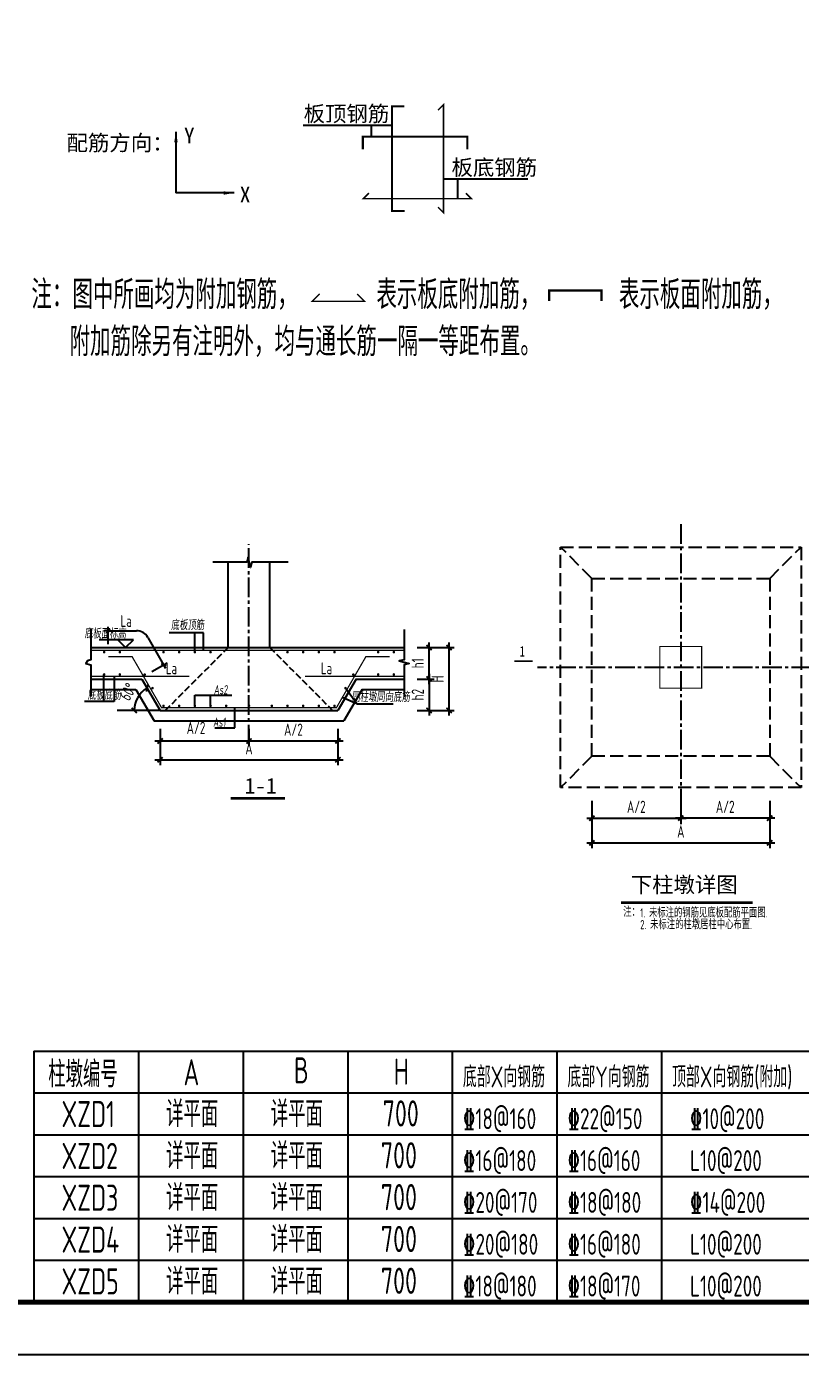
# Model space of a CAD drawing. Extents: x -1712635 to -854203, y -534641 to -21985.
# Drawn here: x -1417265 to -1402466, y -120393 to -95000 of the extents above; entities that cross this region are included whole.
import ezdxf
from ezdxf.enums import TextEntityAlignment as Align

# ---------------------------------------------------------------- set-up
doc = ezdxf.new("R2010")
doc.units = 0
doc.header["$LTSCALE"] = 1000
for name, pattern in [('__DASH', [0.35, 0.25, -0.1]), ('CENTER2', [1.125, 0.75, -0.125, 0.125, -0.125]), ('DASH', [0.35, 0.25, -0.1]), ('ExampleIndex0$0${ Cable   Tele }', [0])]:
    doc.linetypes.add(name, pattern=pattern)
doc.layers.get('0').update_dxf_attribs({"linetype": 'CONTINUOUS'})
doc.layers.get('Defpoints').update_dxf_attribs({"linetype": 'CONTINUOUS'})
for name, color, linetype in [('-TK', 7, 'CONTINUOUS'), ('bz1', 3, 'CONTINUOUS'), ('DIM', 2, 'CONTINUOUS'), ('DIM_ELEV', 3, 'CONTINUOUS'), ('DIM_SYMB', 3, 'CONTINUOUS'), ('FLOOR_UP_TEXT', 7, 'CONTINUOUS'), ('GJ', 5, 'CONTINUOUS'), ('HOLE', 5, 'CONTINUOUS'), ('PUB_DIM', 3, 'CONTINUOUS'), ('PUB_TEXT', 2, 'CONTINUOUS'), ('REIN', 6, 'CONTINUOUS'), ('S-B表格', 2, 'CONTINUOUS'), ('SD_DETL_TOPC', 51, 'CONTINUOUS'), ('Sw_DT_axis', 8, 'CENTER2'), ('Sw_DT_DIM050', 7, 'CONTINUOUS'), ('Sw_DT_line_1', 8, 'CONTINUOUS'), ('Sw_DT_line_2', 4, 'CONTINUOUS'), ('Sw_DT_line_3', 6, 'CONTINUOUS'), ('Sw_Dt_TXT', 7, 'CONTINUOUS'), ('S基础-筏板底筋-Raft_b_rein', 1, 'CONTINUOUS'), ('TAB', 7, 'CONTINUOUS'), ('THIN', 7, 'CONTINUOUS')]:
    doc.layers.add(name, color=color, linetype=linetype)
doc.styles.add('-宋体', font='', dxfattribs={"width": 0.7, "height": 300, "bigfont": '宋体.TTF'})
doc.styles.add('TSSD_DIM', font='tssdeng.shx', dxfattribs={"width": 0.7, "bigfont": 'tssdchn.shx'})
doc.styles.add('TSSD_DIMENSION', font='Tssdeng.shx', dxfattribs={"width": 0.7, "bigfont": 'tssdchn.shx'})
doc.styles.add('TSSD_REIN', font='tssdeng.shx', dxfattribs={"width": 0.7, "height": 300, "bigfont": 'tssdchn.shx'})
doc.styles.add('图名下的说明', font='tssdeng.shx', dxfattribs={"width": 0.75, "height": 550, "bigfont": 'tssdchn.shx'})
doc.styles.add('粗黑体', font='simhei.ttf')
doc.styles.add('黑体', font='simhei.ttf')
doc.styles.get('-宋体').set_extended_font_data('SimSun')
doc.dimstyles.get("Standard").update_dxf_attribs({"dimtxt": 0.18, "dimasz": 0.18, "dimexe": 0.18, "dimexo": 0.0625, "dimgap": 0.09, "dimtad": 0, "dimtih": 1, "dimtoh": 1, "dimdec": 4, "dimzin": 0, "dimdsep": 46, "dimtxsty": 'Standard', "dimcen": 0.09, "dimadec": 0, "dimazin": 0, "dimtfac": 1, "dimtdec": 4, "dimtofl": 0, "dimtmove": 0, "dimatfit": 3, "dimfxl": 0, "dimtolj": 1, "dimtzin": 0, "dimarcsym": 0})
doc.dimstyles.new('TSSD_50_150', dxfattribs={"dimtxt": 450, "dimasz": 150, "dimexe": 150, "dimexo": 375, "dimgap": 150, "dimtad": 1, "dimdec": 0, "dimlfac": 0.3333333333333333, "dimzin": 0, "dimdsep": 46, "dimtxsty": 'TSSD_DIM', "dimblk": 'ARCHTICK', "dimcen": 0, "dimdle": 150, "dimclrt": 7, "dimadec": 0, "dimazin": 0, "dimtfac": 1, "dimtdec": 0, "dimtix": 1, "dimtmove": 2, "dimatfit": 3, "dimldrblk": 'ARCHTICK', "dimfxl": 0, "dimtolj": 1, "dimtzin": 0, "dimarcsym": 0})

# ---------------------------------------------------------------- blocks, each defined once
blk = doc.blocks.new('_ArchTick')
at = {"color": 0, "const_width": 0.35}
blk.add_lwpolyline([(-0.5, -0.5), (0.5, 0.5)], dxfattribs=at)
blk = doc.blocks.new('*D179')
at = {"layer": 'bz1', "color": 0, "lineweight": -2}
for p, q in [((405106.5855064448, -54080.36670038803), (405106.5855064448, -55892.81019749376)), ((411906.5855064467, -54080.36670038733), (411906.5855064467, -55892.81019749376)), ((404906.5855064564, -55692.8101975054), (412106.585506435, -55692.8101975054))]:
    blk.add_line(p, q, dxfattribs=at)
at = {"layer": 'Defpoints', "color": 0}
for p in [(405106.5855064448, -53580.36670041713), (411906.5855064467, -53580.36670041643), (411906.5855064467, -55692.8101975054)]:
    blk.add_point(p, dxfattribs=at)
at = {"layer": 'bz1', "color": 0, "lineweight": -2, "xscale": 199.9999999883585, "yscale": 199.9999999883585, "zscale": 199.9999999883585, "rotation": 180}
blk.add_blockref('_ArchTick', (405106.5855064448, -55692.8101975054), dxfattribs=at)
at = {"layer": 'bz1', "color": 0, "lineweight": -2, "xscale": 199.9999999883585, "yscale": 199.9999999883585, "zscale": 199.9999999883585}
blk.add_blockref('_ArchTick', (411906.5855064467, -55692.8101975054), dxfattribs=at)
at = {"layer": 'bz1', "color": 7, "insert": (408506.5855064457, -55259.47686419729), "char_height": 466.6666666395031, "attachment_point": 5, "style": 'TSSD_DIM'}
blk.add_mtext('\\A1;A', dxfattribs=at)
blk = doc.blocks.new('*D180')
at = {"layer": 'bz1', "color": 0, "lineweight": -2}
for p, q in [((413606.5855064185, -45580.36670041759), (415510.9124047554, -45580.36670041759)), ((415310.912404767, -45380.36670042924), (415310.912404767, -52580.36670040386)), ((413606.5855064157, -52380.3667004155), (415510.9124047554, -52380.3667004155))]:
    blk.add_line(p, q, dxfattribs=at)
at = {"layer": 'Defpoints', "color": 0}
for p in [(413106.5855064476, -45580.36670041759), (413106.5855064448, -52380.3667004155), (415310.912404767, -52380.3667004155)]:
    blk.add_point(p, dxfattribs=at)
at = {"layer": 'bz1', "color": 0, "lineweight": -2, "xscale": 199.9999999883585, "yscale": 199.9999999883585, "zscale": 199.9999999883585}
for p, rotation in [((415310.912404767, -45580.36670041759), 90), ((415310.912404767, -52380.3667004155), 270)]:
    blk.add_blockref('_ArchTick', p, dxfattribs=dict(at, rotation=rotation))
at = {"layer": 'bz1', "color": 7, "insert": (414877.5790714589, -48980.36670041647), "char_height": 466.6666666395031, "attachment_point": 5, "rotation": 90, "style": 'TSSD_DIM'}
blk.add_mtext('\\A1;B', dxfattribs=at)
blk = doc.blocks.new('*D181')
at = {"layer": 'bz1', "color": 0, "lineweight": -2}
for p, q in [((405106.5855064448, -54080.36670038803), (405106.5855064448, -54947.67730192887)), ((408506.5855064467, -54080.36670038756), (408506.5855064467, -54947.67730192887)), ((404906.5855064564, -54747.67730194051), (408706.585506435, -54747.67730194051))]:
    blk.add_line(p, q, dxfattribs=at)
at = {"layer": 'Defpoints', "color": 0}
for p in [(405106.5855064448, -53580.36670041713), (408506.5855064467, -53580.36670041666), (408506.5855064467, -54747.67730194051)]:
    blk.add_point(p, dxfattribs=at)
at = {"layer": 'bz1', "color": 0, "lineweight": -2, "xscale": 199.9999999883585, "yscale": 199.9999999883585, "zscale": 199.9999999883585, "rotation": 180}
blk.add_blockref('_ArchTick', (405106.5855064448, -54747.67730194051), dxfattribs=at)
at = {"layer": 'bz1', "color": 0, "lineweight": -2, "xscale": 199.9999999883585, "yscale": 199.9999999883585, "zscale": 199.9999999883585}
blk.add_blockref('_ArchTick', (408506.5855064467, -54747.67730194051), dxfattribs=at)
at = {"layer": 'bz1', "color": 7, "insert": (406806.5855064457, -54314.3439686324), "char_height": 466.6666666395031, "attachment_point": 5, "style": 'TSSD_DIM'}
blk.add_mtext('\\A1;A/2', dxfattribs=at)
blk = doc.blocks.new('*D182')
at = {"layer": 'bz1', "color": 0, "lineweight": -2}
for p, q in [((408506.5855064467, -54080.36670038756), (408506.5855064467, -54947.67730192887)), ((411906.5855064485, -54080.36670038803), (411906.5855064485, -54947.67730192887)), ((412106.5855064369, -54747.67730194051), (408306.5855064583, -54747.67730194051))]:
    blk.add_line(p, q, dxfattribs=at)
at = {"layer": 'Defpoints', "color": 0}
for p in [(408506.5855064467, -53580.36670041666), (411906.5855064485, -53580.36670041713), (408506.5855064467, -54747.67730194051)]:
    blk.add_point(p, dxfattribs=at)
at = {"layer": 'bz1', "color": 0, "lineweight": -2, "xscale": 199.9999999883585, "yscale": 199.9999999883585, "zscale": 199.9999999883585, "rotation": 180}
blk.add_blockref('_ArchTick', (408506.5855064467, -54747.67730194051), dxfattribs=at)
at = {"layer": 'bz1', "color": 0, "lineweight": -2, "xscale": 199.9999999883585, "yscale": 199.9999999883585, "zscale": 199.9999999883585}
blk.add_blockref('_ArchTick', (411906.5855064485, -54747.67730194051), dxfattribs=at)
at = {"layer": 'bz1', "color": 7, "insert": (410206.5855064476, -54314.3439686324), "char_height": 466.6666666395031, "attachment_point": 5, "style": 'TSSD_DIM'}
blk.add_mtext('\\A1;A/2', dxfattribs=at)
blk = doc.blocks.new('*D183')
at = {"layer": 'bz1', "color": 0, "lineweight": -2}
for p, q in [((413606.5855064185, -45580.36670041759), (414594.1377808216, -45580.36670041759)), ((414394.1377808333, -45380.36670042924), (414394.1377808333, -49180.36670040502)), ((413606.5855064171, -48980.36670041666), (414594.1377808216, -48980.36670041666))]:
    blk.add_line(p, q, dxfattribs=at)
at = {"layer": 'Defpoints', "color": 0}
for p in [(413106.5855064476, -45580.36670041759), (413106.5855064462, -48980.36670041666), (414394.1377808333, -48980.36670041666)]:
    blk.add_point(p, dxfattribs=at)
at = {"layer": 'bz1', "color": 0, "lineweight": -2, "xscale": 199.9999999883585, "yscale": 199.9999999883585, "zscale": 199.9999999883585}
for p, rotation in [((414394.1377808333, -45580.36670041759), 90), ((414394.1377808333, -48980.36670041666), 270)]:
    blk.add_blockref('_ArchTick', p, dxfattribs=dict(at, rotation=rotation))
at = {"layer": 'bz1', "color": 7, "insert": (413960.8044475252, -47280.36670041706), "char_height": 466.6666666395031, "attachment_point": 5, "rotation": 90, "style": 'TSSD_DIM'}
blk.add_mtext('\\A1;B/2', dxfattribs=at)
blk = doc.blocks.new('*D184')
at = {"layer": 'bz1', "color": 0, "lineweight": -2}
for p, q in [((413606.5855064171, -48980.36670041666), (414594.1377808216, -48980.36670041666)), ((414394.1377808333, -52580.36670040409), (414394.1377808333, -48780.36670042831)), ((413606.5855064185, -52380.36670041573), (414594.1377808216, -52380.36670041573))]:
    blk.add_line(p, q, dxfattribs=at)
at = {"layer": 'Defpoints', "color": 0}
for p in [(413106.5855064462, -48980.36670041666), (414394.1377808333, -48980.36670041666), (413106.5855064476, -52380.36670041573)]:
    blk.add_point(p, dxfattribs=at)
at = {"layer": 'bz1', "color": 0, "lineweight": -2, "xscale": 199.9999999883585, "yscale": 199.9999999883585, "zscale": 199.9999999883585}
for p, rotation in [((414394.1377808333, -48980.36670041666), 90), ((414394.1377808333, -52380.36670041573), 270)]:
    blk.add_blockref('_ArchTick', p, dxfattribs=dict(at, rotation=rotation))
at = {"layer": 'bz1', "color": 7, "insert": (413960.8044475252, -50680.36670041613), "char_height": 466.6666666395031, "attachment_point": 5, "rotation": 90, "style": 'TSSD_DIM'}
blk.add_mtext('\\A1;B/2', dxfattribs=at)
blk = doc.blocks.new('*D189')
at = {"layer": 'bz1', "color": 0, "lineweight": -2}
for p, q in [((405072.7003947801, -91860.52228964854), (405072.7003947801, -92531.28771280369)), ((408472.7003947811, -91860.5222896483), (408472.7003947811, -92531.28771280369)), ((404872.7003947918, -92331.28771281533), (408672.7003947694, -92331.28771281533))]:
    blk.add_line(p, q, dxfattribs=at)
at = {"layer": 'Defpoints', "color": 0}
for p in [(405072.7003947801, -91360.52228967764), (408472.7003947811, -91360.5222896774), (408472.7003947811, -92331.28771281533)]:
    blk.add_point(p, dxfattribs=at)
at = {"layer": 'bz1', "color": 0, "lineweight": -2, "xscale": 199.9999999883585, "yscale": 199.9999999883585, "zscale": 199.9999999883585, "rotation": 180}
blk.add_blockref('_ArchTick', (405072.7003947801, -92331.28771281533), dxfattribs=at)
at = {"layer": 'bz1', "color": 0, "lineweight": -2, "xscale": 199.9999999883585, "yscale": 199.9999999883585, "zscale": 199.9999999883585}
blk.add_blockref('_ArchTick', (408472.7003947811, -92331.28771281533), dxfattribs=at)
at = {"layer": 'bz1', "color": 7, "insert": (406446.896016331, -91831.28771284444), "char_height": 466.6666666395031, "attachment_point": 5, "style": 'TSSD_DIM'}
blk.add_mtext('\\A1;A/2', dxfattribs=at)
blk = doc.blocks.new('*D186')
at = {"layer": 'bz1', "color": 0, "lineweight": -2}
blk.add_arc((405072.7003947801, -91160.52228967764), 988.8298120581163, 119.9999999999811, 179.9999999999999, dxfattribs=at)
at = {"layer": 'Defpoints', "color": 0}
for p in [(404379.8800717534, -89960.5222896781), (404315.2128120628, -90524.91473839786), (403424.3199230505, -91160.52228967764), (405072.7003947801, -91160.52228967764), (405072.7003947801, -91160.52228967764)]:
    blk.add_point(p, dxfattribs=at)
at = {"layer": 'bz1', "color": 0, "lineweight": -2, "xscale": 199.9999999883585, "yscale": 199.9999999883585, "zscale": 199.9999999883585}
for p, rotation in [((404578.2854887514, -90304.17055241576), 29.99999999998111), ((404083.870582722, -91160.52228967764), 269.9999999999998)]:
    blk.add_blockref('_ArchTick', p, dxfattribs=dict(at, rotation=rotation))
at = {"layer": 'bz1', "color": 7, "insert": (403841.0709825671, -90449.44071699432), "char_height": 466.6666666395031, "attachment_point": 5, "rotation": 59.99999999999027, "style": 'TSSD_DIM'}
blk.add_mtext('\\A1;60°', dxfattribs=at)
blk = doc.blocks.new('*D187')
at = {"layer": 'bz1', "color": 0, "lineweight": -2}
for p, q in [((414908.3089120775, -88760.5222896781), (415559.6262307859, -88760.5222896781)), ((415359.6262307975, -90160.52228966646), (415359.6262307975, -88560.52228968975)), ((414908.3089120775, -89960.5222896781), (415559.6262307859, -89960.5222896781))]:
    blk.add_line(p, q, dxfattribs=at)
at = {"layer": 'Defpoints', "color": 0}
for p in [(414408.3089121066, -88760.5222896781), (415359.6262307975, -88760.5222896781), (414408.3089121066, -89960.5222896781)]:
    blk.add_point(p, dxfattribs=at)
at = {"layer": 'bz1', "color": 0, "lineweight": -2, "xscale": 199.9999999883585, "yscale": 199.9999999883585, "zscale": 199.9999999883585}
for p, rotation in [((415359.6262307975, -88760.5222896781), 90), ((415359.6262307975, -89960.5222896781), 270)]:
    blk.add_blockref('_ArchTick', p, dxfattribs=dict(at, rotation=rotation))
at = {"layer": 'bz1', "color": 7, "insert": (414926.2928974894, -89360.52228967805), "char_height": 466.6666666395031, "attachment_point": 5, "rotation": 90, "style": 'TSSD_DIM'}
blk.add_mtext('\\A1;h1', dxfattribs=at)
blk = doc.blocks.new('*D190')
at = {"layer": 'bz1', "color": 0, "lineweight": -2}
for p, q in [((415359.6262307975, -89760.52228968975), (415359.6262307975, -91360.52228966646)), ((414908.3089120775, -89960.5222896781), (415559.6262307859, -89960.5222896781)), ((414908.3089120775, -91160.5222896781), (415559.6262307859, -91160.5222896781))]:
    blk.add_line(p, q, dxfattribs=at)
at = {"layer": 'Defpoints', "color": 0}
for p in [(414408.3089121066, -89960.5222896781), (414408.3089121066, -91160.5222896781), (415359.6262307975, -91160.5222896781)]:
    blk.add_point(p, dxfattribs=at)
at = {"layer": 'bz1', "color": 0, "lineweight": -2, "xscale": 199.9999999883585, "yscale": 199.9999999883585, "zscale": 199.9999999883585}
for p, rotation in [((415359.6262307975, -89960.5222896781), 90), ((415359.6262307975, -91160.5222896781), 270)]:
    blk.add_blockref('_ArchTick', p, dxfattribs=dict(at, rotation=rotation))
at = {"layer": 'bz1', "color": 7, "insert": (414926.2928974894, -90560.52228967805), "char_height": 466.6666666395031, "attachment_point": 5, "rotation": 90, "style": 'TSSD_DIM'}
blk.add_mtext('\\A1;h2', dxfattribs=at)
blk = doc.blocks.new('*D191')
at = {"layer": 'bz1', "color": 0, "lineweight": -2}
for p, q in [((414908.3089120775, -88760.5222896781), (416325.1135174513, -88760.5222896781)), ((416125.113517463, -91360.52228966646), (416125.113517463, -88560.52228968975)), ((414908.3089120775, -91160.5222896781), (416325.1135174513, -91160.5222896781))]:
    blk.add_line(p, q, dxfattribs=at)
at = {"layer": 'Defpoints', "color": 0}
for p in [(414408.3089121066, -88760.5222896781), (416125.113517463, -88760.5222896781), (414408.3089121066, -91160.5222896781)]:
    blk.add_point(p, dxfattribs=at)
at = {"layer": 'bz1', "color": 0, "lineweight": -2, "xscale": 199.9999999883585, "yscale": 199.9999999883585, "zscale": 199.9999999883585}
for p, rotation in [((416125.113517463, -88760.5222896781), 90), ((416125.113517463, -91160.5222896781), 270)]:
    blk.add_blockref('_ArchTick', p, dxfattribs=dict(at, rotation=rotation))
at = {"layer": 'bz1', "color": 7, "insert": (415691.7801841549, -89960.52228967805), "char_height": 466.6666666395031, "attachment_point": 5, "rotation": 90, "style": 'TSSD_DIM'}
blk.add_mtext('\\A1;H', dxfattribs=at)
blk = doc.blocks.new('*D192')
at = {"layer": 'bz1', "color": 0, "lineweight": -2}
for p, q in [((405072.7003947801, -91860.52228964854), (405072.7003947801, -93249.84335304576)), ((411872.7003947829, -91860.52228964807), (411872.7003947829, -93249.84335304576)), ((404872.7003947918, -93049.8433530574), (412072.7003947713, -93049.8433530574))]:
    blk.add_line(p, q, dxfattribs=at)
at = {"layer": 'Defpoints', "color": 0}
for p in [(405072.7003947801, -91360.52228967764), (411872.7003947829, -91360.52228967717), (411872.7003947829, -93049.8433530574)]:
    blk.add_point(p, dxfattribs=at)
at = {"layer": 'bz1', "color": 0, "lineweight": -2, "xscale": 199.9999999883585, "yscale": 199.9999999883585, "zscale": 199.9999999883585, "rotation": 180}
blk.add_blockref('_ArchTick', (405072.7003947801, -93049.8433530574), dxfattribs=at)
at = {"layer": 'bz1', "color": 0, "lineweight": -2, "xscale": 199.9999999883585, "yscale": 199.9999999883585, "zscale": 199.9999999883585}
blk.add_blockref('_ArchTick', (411872.7003947829, -93049.8433530574), dxfattribs=at)
at = {"layer": 'bz1', "color": 7, "insert": (408472.7003947815, -92616.51001974929), "char_height": 466.6666666395031, "attachment_point": 5, "style": 'TSSD_DIM'}
blk.add_mtext('\\A1;A', dxfattribs=at)
blk = doc.blocks.new('*D193')
at = {"layer": 'bz1', "color": 0, "lineweight": -2}
for p, q in [((408472.700394782, -91860.52228964854), (408472.700394782, -92531.28771280369)), ((411872.7003947829, -91860.5222896483), (411872.7003947829, -92531.28771280369)), ((408272.7003947936, -92331.28771281533), (412072.7003947713, -92331.28771281533))]:
    blk.add_line(p, q, dxfattribs=at)
at = {"layer": 'Defpoints', "color": 0}
for p in [(408472.700394782, -91360.52228967764), (411872.7003947829, -91360.5222896774), (411872.7003947829, -92331.28771281533)]:
    blk.add_point(p, dxfattribs=at)
at = {"layer": 'bz1', "color": 0, "lineweight": -2, "xscale": 199.9999999883585, "yscale": 199.9999999883585, "zscale": 199.9999999883585, "rotation": 180}
blk.add_blockref('_ArchTick', (408472.700394782, -92331.28771281533), dxfattribs=at)
at = {"layer": 'bz1', "color": 0, "lineweight": -2, "xscale": 199.9999999883585, "yscale": 199.9999999883585, "zscale": 199.9999999883585}
blk.add_blockref('_ArchTick', (411872.7003947829, -92331.28771281533), dxfattribs=at)
at = {"layer": 'bz1', "color": 7, "insert": (410172.7003947825, -91897.95437950722), "char_height": 466.6666666395031, "attachment_point": 5, "style": 'TSSD_DIM'}
blk.add_mtext('\\A1;A/2', dxfattribs=at)
blk = doc.blocks.new('A1')
blk.add_lwpolyline([(0, 59400), (0, 0), (84100, 0), (84100, 59400)], close=True)
at = {"const_width": 100}
blk.add_lwpolyline([(2500, 58400), (2500, 1000), (83100, 1000), (83100, 58400)], close=True, dxfattribs=at)
blk = doc.blocks.new('柱墩详图')
at = {"layer": 'Sw_DT_axis', "color": 1}
for p, q in [((408506.5855064467, -43500.36670041666), (408506.5855064467, -54972.67730194051)), ((414619.1377808333, -48980.36670041666), (403026.5855064476, -48980.36670041666))]:
    blk.add_line(p, q, dxfattribs=at)
at = {"layer": 'Sw_DT_line_2', "color": 2, "linetype": 'DASH', "ltscale": 2}
for p, q in [((405106.5855064448, -45580.36670041643), (403906.5855064476, -44380.36670041643)), ((411906.5855064467, -45580.36670041643), (413106.5855064448, -44380.36670041643)), ((405106.5855064448, -52380.36670041666), (403906.5855064476, -53580.36670041643)), ((411906.5855064467, -52380.36670041666), (413106.5855064448, -53580.36670041643))]:
    blk.add_line(p, q, dxfattribs=at)
for points in [[(413106.5855064448, -44380.36670041643), (413106.5855064448, -53580.36670041643), (403906.5855064476, -53580.36670041643), (403906.5855064476, -44380.36670041643)], [(411906.5855064467, -45580.36670041643), (411906.5855064467, -52380.36670041666), (405106.5855064448, -52380.36670041666), (405106.5855064448, -45580.36670041643)]]:
    blk.add_lwpolyline(points, close=True, dxfattribs=at)
at = {"layer": 'Sw_DT_line_3', "color": 3, "const_width": 42.66666666666664}
blk.add_lwpolyline([(409306.5855064448, -48180.36670041666), (409306.5855064448, -49780.36670041666), (407706.5855064476, -49780.36670041666), (407706.5855064476, -48180.36670041666)], close=True, dxfattribs=at)
at = {"layer": 'Sw_Dt_TXT', "const_width": 51.42857142857139}
for points in [[(402842.503610963, -48744.18350845692), (402142.503610963, -48744.18350845692)], [(416623.3906262571, -48744.18350845692), (415923.390626258, -48744.18350845692)]]:
    blk.add_lwpolyline(points, dxfattribs=at)
at = {"layer": 'Sw_Dt_TXT', "linetype": 'Continuous', "const_width": 100}
blk.add_lwpolyline([(406221.355185762, -57976.99958267342), (411261.2185262516, -57976.99958267342)], dxfattribs=at)
at = {"layer": 'DIM_SYMB', "color": 7, "style": '粗黑体'}
blk.add_text('下柱墩详图', height=600, rotation=2.668042644536231e-08, dxfattribs=at).set_placement((408637.6719038459, -57279.01731554256), align=Align.MIDDLE)
at = {"layer": 'Sw_Dt_TXT', "style": '黑体', "width": 0.7}
for p in [(402444.7118546814, -48368.05652294238), (416225.5988699754, -48368.05652294238)]:
    blk.add_text('1', height=400, dxfattribs=at).set_placement(p, align=Align.MIDDLE)
at = {"layer": 'Sw_Dt_TXT', "style": 'TSSD_REIN', "width": 0.7}
for s, p in [('注：', (406303.9169507362, -58517.77437951555)), ('1. 未标注的钢筋见底板配筋平面图.', (406956.4176854482, -58545.58875956153)), ('2. 未标注的柱墩居柱中心布置.', (406956.4176854482, -58995.58875956153))]:
    blk.add_text(s, height=350, dxfattribs=at).set_placement(p)
at = {"layer": 'bz1'}
for base, p1, p2, angle, text, picture, middle in [((415310.912404767, -52380.3667004155), (413106.5855064476, -45580.36670041759), (413106.5855064448, -52380.3667004155), 270, 'B', '*D180', (414877.5790714589, -48980.36670041647)), ((414394.1377808333, -48980.36670041666), (413106.5855064476, -45580.36670041759), (413106.5855064462, -48980.36670041666), 270, 'B/2', '*D183', (413960.8044475252, -47280.36670041706)), ((414394.1377808333, -48980.36670041666), (413106.5855064476, -52380.36670041573), (413106.5855064462, -48980.36670041666), 90, 'B/2', '*D184', (413960.8044475252, -50680.36670041613)), ((408506.5855064467, -54747.67730194051), (411906.5855064485, -53580.36670041713), (408506.5855064467, -53580.36670041666), 180, 'A/2', '*D182', (410206.5855064476, -54314.3439686324))]:
    dim = blk.add_linear_dim(base=base, p1=p1, p2=p2, angle=angle, text=text, dimstyle='TSSD_50_150', override={"dimscale": 1.333333333255723, "dimtxt": 350, "dimlfac": 0.2500000000145519}, dxfattribs=at)
    dim.commit()
    dim.dimension.update_dxf_attribs({"geometry": picture, "text_midpoint": middle})
for base, p2, text, picture, middle in [((411906.5855064467, -55692.8101975054), (411906.5855064467, -53580.36670041643), 'A', '*D179', (408506.5855064457, -55259.47686419729)), ((408506.5855064467, -54747.67730194051), (408506.5855064467, -53580.36670041666), 'A/2', '*D181', (406806.5855064457, -54314.3439686324))]:
    dim = blk.add_linear_dim(base=base, p1=(405106.5855064448, -53580.36670041713), p2=p2, text=text, dimstyle='TSSD_50_150', override={"dimscale": 1.333333333255723, "dimtxt": 350, "dimlfac": 0.2500000000145519}, dxfattribs=at)
    dim.commit()
    dim.dimension.update_dxf_attribs({"geometry": picture, "text_midpoint": middle})
blk = doc.blocks.new('柱墩剖面')
at = {"layer": 'DIM'}
for p, q in [((403088.9326522199, -88117.62670520472), (402938.9326522199, -88117.62670520472)), ((403088.9326522199, -88632.03928808367), (403088.9326522199, -87967.62670520472)), ((403088.9326522199, -88117.62670520472), (404169.6839177066, -88117.62670520472)), ((403944.856457954, -88117.62670520472), (404094.856457954, -88117.62670520472)), ((406729.8706702532, -88200.0093753197), (405424.0281849147, -88200.0093753197)), ((406401.8126309195, -88909.52228967857), (406401.8126309195, -88200.00937531993)), ((406729.8706702532, -88860.52228967857), (406729.8706702532, -88200.0093753197)), ((404602.6966196343, -88367.62670526735), (405207.8689899554, -89415.81599834899)), ((404762.3746251182, -89673.0222897242), (405337.7728005329, -89340.81599836785)), ((402907.9757809991, -89786.5222896781), (402907.9757809991, -90817.24746148277)), ((403311.2658571841, -89860.5222896781), (403311.2658571841, -90817.24746148277)), ((405207.8689899554, -89415.81599834899), (405282.8689899368, -89545.71980892739)), ((412599.4408614968, -90915.56617426325), (412163.4525058509, -90308.92486098746)), ((403311.2658571841, -90817.24746148277), (402186.293622677, -90817.24746148277)), ((406401.8126309195, -90583.79240853165), (407815.2879599782, -90583.79240853165)), ((406401.8126309195, -90986.5222896781), (406401.8126309195, -90583.79240853165)), ((407001.8126309195, -90986.5222896781), (407001.8126309195, -90583.79240853165)), ((412599.4408614968, -90915.56617426325), (412033.5486952846, -90672.8426971027)), ((407935.9678621076, -91821.87431921519), (407935.9678621076, -91060.5222896781)), ((412599.4408614968, -90915.56617426325), (413986.0572171097, -90915.56617426325)), ((407168.4733019362, -91821.87431921519), (407935.9678621076, -91821.87431921519))]:
    blk.add_line(p, q, dxfattribs=at)
blk.add_arc((404169.6839177066, -88617.62670520472), 500, 29.99999998684194, 90, dxfattribs=at)
at = {"layer": 'DIM_ELEV'}
for p, q in [((404050.3390548776, -88460.5222896781), (402746.2833307346, -88460.5222896781)), ((403750.3390548776, -88760.5222896781), (403450.3390548776, -88460.5222896781)), ((403750.3390548776, -88760.5222896781), (404050.3390548776, -88460.5222896781))]:
    blk.add_line(p, q, dxfattribs=at)
at = {"layer": 'HOLE', "color": 2}
for p, q in [((402424.6615691928, -90360.5222896781), (404148.9399640778, -90360.5222896781)), ((404148.9399640778, -90360.5222896781), (404841.7602871045, -91560.52228967764)), ((412796.4608254853, -90360.5222896781), (412103.6405024586, -91560.52228967764)), ((412796.4608254853, -90360.5222896781), (414408.3089121066, -90360.5222896781)), ((404841.7602871045, -91560.52228967764), (412103.6405024586, -91560.52228967764))]:
    blk.add_line(p, q, dxfattribs=at)
for points in [[(402424.6615691928, -88070.62783234485), (402424.6615691928, -89222.1478323458), (402297.0301072409, -89271.27584855247), (402228.1495043642, -89369.53188096744), (402424.6615691928, -89418.65989717457), (402424.6615691928, -90635.07323094166)], [(414408.3089121066, -88070.62783234485), (414408.3089121066, -89222.1478323458), (414211.7968472762, -89271.27584855247), (414604.8209769351, -89369.53188096744), (414408.3089121066, -89418.65989717457), (414408.3089121066, -90635.07323094166)]]:
    blk.add_lwpolyline(points, dxfattribs=at)
at = {"layer": 'REIN', "const_width": 50}
for points in [[(402957.9757809991, -88934.52228967764, -1), (402907.9757809991, -88934.52228967764, -1)], [(403557.9757809991, -88934.52228967764, -1), (403507.9757809991, -88934.52228967764, -1)], [(405226.8126309195, -88934.52228967857, 1), (405176.8126309195, -88934.52228967857, 1)], [(405826.8126309195, -88934.52228967857, 1), (405776.8126309195, -88934.52228967857, 1)], [(406426.8126309195, -88934.52228967857, 1), (406376.8126309195, -88934.52228967857, 1)], [(407026.8126309195, -88934.52228967857, 1), (406976.8126309195, -88934.52228967857, 1)], [(409918.5881586426, -88934.52228967857, -1), (409968.5881586426, -88934.52228967857, -1)], [(410518.5881586426, -88934.52228967857, -1), (410568.5881586426, -88934.52228967857, -1)], [(411118.5881586426, -88934.52228967857, -1), (411168.5881586426, -88934.52228967857, -1)], [(411718.5881586426, -88934.52228967857, -1), (411768.5881586426, -88934.52228967857, -1)], [(413387.4250085631, -88934.52228967764, 1), (413437.4250085631, -88934.52228967764, 1)], [(413987.4250085631, -88934.52228967764, 1), (414037.4250085631, -88934.52228967764, 1)], [(402957.9757809991, -89786.5222896781, 1), (402907.9757809991, -89786.5222896781, 1)], [(403557.9757809991, -89786.5222896781, 1), (403507.9757809991, -89786.5222896781, 1)], [(404506.9482837112, -89789.30961871624, 1), (404456.9482837112, -89789.30961871624, 1)], [(412438.4525058509, -89789.30961871624, -1), (412488.4525058509, -89789.30961871624, -1)], [(413387.4250085631, -89786.5222896781, -1), (413437.4250085631, -89786.5222896781, -1)], [(413987.4250085631, -89786.5222896781, -1), (414037.4250085631, -89786.5222896781, -1)], [(404806.9482837112, -90308.92486098746, 1), (404756.9482837112, -90308.92486098746, 1)], [(412138.4525058509, -90308.92486098746, -1), (412188.4525058509, -90308.92486098746, -1)], [(405226.8126309195, -90986.5222896781, 1), (405176.8126309195, -90986.5222896781, 1)], [(405826.8126309195, -90986.5222896781, 1), (405776.8126309195, -90986.5222896781, 1)], [(406426.8126309195, -90986.5222896781, 1), (406376.8126309195, -90986.5222896781, 1)], [(407026.8126309195, -90986.5222896781, 1), (406976.8126309195, -90986.5222896781, 1)], [(407626.8126309195, -90986.5222896781, 1), (407576.8126309195, -90986.5222896781, 1)], [(408447.7003947811, -90985.5222896781, -1), (408497.7003947811, -90985.5222896781, -1)], [(409318.5881586426, -90986.5222896781, -1), (409368.5881586426, -90986.5222896781, -1)], [(409918.5881586426, -90986.5222896781, -1), (409968.5881586426, -90986.5222896781, -1)], [(410518.5881586426, -90986.5222896781, -1), (410568.5881586426, -90986.5222896781, -1)], [(411118.5881586426, -90986.5222896781, -1), (411168.5881586426, -90986.5222896781, -1)], [(411718.5881586426, -90986.5222896781, -1), (411768.5881586426, -90986.5222896781, -1)]]:
    blk.add_lwpolyline(points, format="xyb", close=True, dxfattribs=at)
at = {"layer": 'Sw_DT_axis', "color": 181}
blk.add_line((408472.700394782, -92458.78771281533), (408472.7003947811, -84798.820756561), dxfattribs=at)
at = {"layer": 'Sw_DT_DIM050'}
blk.add_line((405072.7003947801, -91160.52228967764), (403424.3199230505, -91160.52228967764), dxfattribs=at)
at = {"layer": 'Sw_DT_line_1', "linetype": 'DASH'}
for p, q in [((407672.7003947811, -88760.5222896781), (405272.7003947829, -91160.5222896781)), ((409272.7003947801, -88760.5222896781), (411672.7003947811, -91160.5222896781))]:
    blk.add_line(p, q, dxfattribs=at)
at = {"layer": 'Sw_DT_line_2', "color": 2, "linetype": 'Continuous'}
for p, q in [((407672.7003947811, -88760.5222896781), (407672.7003947811, -85498.46581165318)), ((409272.7003947801, -88760.5222896781), (409272.7003947801, -85498.46581165364)), ((402424.6615691928, -88760.5222896781), (414408.3089121066, -88760.5222896781)), ((402424.6615691928, -89960.5222896781), (404379.8800717534, -89960.5222896781)), ((404379.8800717534, -89960.5222896781), (405072.7003947801, -91160.5222896781)), ((412565.5207178087, -89960.5222896781), (411872.7003947829, -91160.52228967764)), ((412565.5207178087, -89960.5222896781), (414408.3089121066, -89960.5222896781)), ((405072.7003947801, -91160.5222896781), (411872.7003947829, -91160.52228967764))]:
    blk.add_line(p, q, dxfattribs=at)
blk.add_lwpolyline([(409976.7812890455, -85498.46581165364), (408584.0044127607, -85498.46581165364), (408534.8763965524, -85694.97787648265), (408436.6203641377, -85301.95374682324), (408387.4923479313, -85498.46581165271), (407084.4962602339, -85498.46581165364)], dxfattribs=at)
at = {"layer": 'Sw_DT_line_3', "const_width": 48}
for points in [[(402424.6615691928, -88860.52228967857), (414408.3089121066, -88860.52228967857)], [(403088.9326522199, -89109.47230520064), (404003.9961879605, -89109.47230520064), (405130.4354216994, -91060.5222896781), (408472.7003947811, -91060.5222896781)], [(413856.4681373432, -89109.47230520064), (412941.4046016017, -89109.47230520064), (411814.9653678627, -91060.5222896781), (408472.7003947811, -91060.5222896781)], [(406185.7217084968, -89860.52228967694), (402424.6615691928, -89860.5222896781)], [(414408.3089121066, -89860.52228967438), (410614.3999123366, -89860.52228967578)]]:
    blk.add_lwpolyline(points, dxfattribs=at)
at = {"layer": 'Sw_Dt_TXT', "const_width": 100}
blk.add_lwpolyline([(407770.0143067674, -94528.82818059239), (409851.0873970459, -94528.82818059239)], dxfattribs=at)
at = {"layer": 'DIM', "xscale": 150, "yscale": 150, "zscale": 150}
blk.add_blockref('_ArchTick', (403088.9326522199, -88117.62670520472), dxfattribs=at)
at = {"layer": 'DIM', "xscale": 150, "yscale": 150, "zscale": 150, "rotation": 119.9999999917242}
blk.add_blockref('_ArchTick', (405207.8689899554, -89415.81599834899), dxfattribs=at)
at = {"layer": 'DIM', "color": 7, "char_height": 450, "attachment_point": 5, "style": 'TSSD_DIMENSION'}
for insert in [(403773.9331485142, -87742.62670520472), (405507.6373771036, -89552.79946223053), (411437.7634124586, -89552.79946223053)]:
    blk.add_mtext('\\A1;La', dxfattribs=dict(at, insert=insert))
at = {"layer": 'FLOOR_UP_TEXT', "color": 2, "style": 'TSSD_REIN', "oblique": 5, "width": 0.7}
for s, p in [('底板顶筋', (405489.9614360889, -88086.43043806928)), ('底板底筋', (402302.7621779523, -90754.89182299434)), ('As2', (407129.5463578424, -90545.38277522114)), ('同柱墩同向底筋', (412398.8296998253, -90840.53841708705)), ('As1', (407101.9989193438, -91783.46468590444))]:
    blk.add_text(s, height=350, dxfattribs=at).set_placement(p)
blk.add_text('底板面标高', height=350, dxfattribs=at).set_placement((403773.9673427881, -88410.52228967834), align=Align.RIGHT)
at = {"layer": 'SD_DETL_TOPC', "style": '粗黑体'}
blk.add_text('1-1', height=600, rotation=2.668042644536231e-08, dxfattribs=at).set_placement((408914.4605178831, -94046.6790051168), align=Align.MIDDLE)
at = {"layer": 'bz1'}
for base, p1, p2, angle, text, picture, middle in [((415359.6262307975, -88760.5222896781), (414408.3089121066, -89960.5222896781), (414408.3089121066, -88760.5222896781), 90, 'h1', '*D187', (414926.2928974894, -89360.52228967805)), ((416125.113517463, -88760.5222896781), (414408.3089121066, -91160.5222896781), (414408.3089121066, -88760.5222896781), 90, 'H', '*D191', (415691.7801841549, -89960.52228967805)), ((415359.6262307975, -91160.5222896781), (414408.3089121066, -89960.5222896781), (414408.3089121066, -91160.5222896781), 270, 'h2', '*D190', (414926.2928974894, -90560.52228967805))]:
    dim = blk.add_linear_dim(base=base, p1=p1, p2=p2, angle=angle, text=text, dimstyle='TSSD_50_150', override={"dimscale": 1.333333333255723, "dimtxt": 350, "dimlfac": 0.2500000000145519}, dxfattribs=at)
    dim.commit()
    dim.dimension.update_dxf_attribs({"geometry": picture, "text_midpoint": middle})
dim = blk.add_angular_dim_2l(base=(404315.2128120628, -90524.91473839786), line1=((405072.7003947801, -91160.52228967764), (404379.8800717534, -89960.5222896781)), line2=((405072.7003947801, -91160.52228967764), (403424.3199230505, -91160.52228967764)), text='60°', dimstyle='TSSD_50_150', override={"dimscale": 1.333333333255723, "dimtxt": 350, "dimlfac": 0.2500000000145519}, dxfattribs=at)
dim.commit()
dim.dimension.update_dxf_attribs({"geometry": '*D186', "text_midpoint": (403841.0709825671, -90449.44071699432)})
dim = blk.add_linear_dim(base=(408472.7003947811, -92331.28771281533), p1=(405072.7003947801, -91360.52228967764), p2=(408472.7003947811, -91360.5222896774), text='A/2', dimstyle='TSSD_50_150', override={"dimscale": 1.333333333255723, "dimtxt": 350, "dimlfac": 0.2500000000145519}, dxfattribs=at)
dim.commit()
dim.dimension.update_dxf_attribs({"geometry": '*D189', "text_midpoint": (406446.896016331, -91831.28771284444), "dimtype": 128})
for base, p1, p2, text, picture, middle in [((411872.7003947829, -93049.8433530574), (405072.7003947801, -91360.52228967764), (411872.7003947829, -91360.52228967717), 'A', '*D192', (408472.7003947815, -92616.51001974929)), ((411872.7003947829, -92331.28771281533), (408472.700394782, -91360.52228967764), (411872.7003947829, -91360.5222896774), 'A/2', '*D193', (410172.7003947825, -91897.95437950722))]:
    dim = blk.add_linear_dim(base=base, p1=p1, p2=p2, text=text, dimstyle='TSSD_50_150', override={"dimscale": 1.333333333255723, "dimtxt": 350, "dimlfac": 0.2500000000145519}, dxfattribs=at)
    dim.commit()
    dim.dimension.update_dxf_attribs({"geometry": picture, "text_midpoint": middle})
blk = doc.blocks.new('20210311.19473397')
at = {"layer": 'GJ', "linetype": 'ExampleIndex0$0${ Cable   Tele }'}
for p, q in [((7858.284509306715, 3470.23172946673), (9473.268217839242, 3470.23172946673)), ((8135.082187808061, 3088.128663861455), (8135.082187808061, 3470.23172946673))]:
    blk.add_line(p, q, dxfattribs=at)
at = {"layer": 'GJ', "color": 2, "linetype": '__DASH', "const_width": 30}
for points in [[(7752.218492128828, 2926.284264019952), (7858.284509306715, 2820.218246841832), (7858.284509306715, 4886.8848907715), (7752.218492128828, 4780.818873593613)], [(6432.053394050279, 3194.194681039342), (6325.987376873323, 3088.128663861455), (8392.65402080206, 3088.128663861455), (8286.588003625104, 3194.194681039342)], [(5488.966190098261, 1267.336483040592), (5347.544833859836, 1125.915126803098), (6347.54483384121, 1125.915453278227), (6206.123477602785, 1267.336809514789)]]:
    blk.add_lwpolyline(points, dxfattribs=at)
at = {"layer": 'REIN'}
for p, q in [((5173.047566720226, 4491.887278171984), (6890.864500380994, 4491.887278171984)), ((6482.277781694138, 4273.32057054856), (6482.277781694138, 4491.887278171984))]:
    blk.add_line(p, q, dxfattribs=at)
at = {"layer": 'REIN', "const_width": 40}
for points in [[(7115.894179028401, 2853.50454656643), (6872.305662359053, 2853.50454656643), (6872.305662359053, 4853.598591046903), (7110.261237895989, 4853.598591046903)], [(6314.9447629684, 4029.732053880376), (6314.9447629684, 4273.32057054856), (8315.038807448873, 4273.32057054856), (8315.038807448873, 4035.364995011856)]]:
    blk.add_lwpolyline(points, dxfattribs=at)
at = {"layer": 'S基础-筏板底筋-Raft_b_rein', "color": 1, "const_width": 40}
blk.add_lwpolyline([(9878.960758680885, 1133.452966091922), (9878.960758680885, 1333.452966091456), (10878.96075866412, 1333.452661300311), (10878.96075866412, 1133.452661299845)], dxfattribs=at)
at = {"layer": 'PUB_TEXT', "linetype": 'Continuous', "style": '-宋体'}
for s, p in [('板顶钢筋', (5183.516810522357, 4563.489310935634)), ('配筋方向：', (649.8836009110673, 4006.77551406066)), ('板底钢筋', (8010.880480818392, 3537.123237419903))]:
    blk.add_text(s, height=300, dxfattribs=at).set_placement(p)
for s, p in [('Y', (2894.60919703258, 4449.43188453748)), ('X', (3961.979884982982, 3316.1796274097))]:
    blk.add_text(s, height=300, dxfattribs=at).set_placement(p, align=Align.TOP_LEFT)
at = {"layer": 'S基础-筏板底筋-Raft_b_rein', "color": 0, "style": '图名下的说明', "width": 0.7499999997121369}
for s, p in [('注：图中所画均为附加钢筋，      表示板底附加筋，      表示板面附加筋，', (-22.73622046370292, 977.952755905455)), ('附加筋除另有注明外，均与通长筋一隔一等距布置。', (707.0493895676336, 77.95275590545498))]:
    blk.add_text(s, height=550, dxfattribs=at).set_placement(p)
at = {"layer": 'THIN'}
for points in [[(2741.927361853363, 4366.583317025827), (2741.927361853363, 3197.547769734665)], [(3856.452343891317, 3197.547769734665), (2741.927361853363, 3197.547769734665)]]:
    blk.add_leader(points, dimstyle='Standard', override={"dimasz": 200}, dxfattribs=at)

msp = doc.modelspace()

# ---------------------------------------------------------------- linework, layer by layer
at = {"layer": 'TAB'}
for p, q in [((-1417124.214539069, -114592.7904348224), (-1399452.530780756, -114592.7904348224)), ((-1417124.214539069, -114592.7904348224), (-1417124.214539069, -119392.7904348224)), ((-1415124.214539069, -114592.7904348224), (-1415124.214539069, -119392.7904348224)), ((-1413124.214539069, -114592.7904348224), (-1413124.214539069, -119392.7904348224)), ((-1411124.214539069, -114592.7904348224), (-1411124.214539069, -119392.7904348224)), ((-1409124.214539069, -114592.7904348224), (-1409124.214539069, -119392.7904348224)), ((-1407124.214539069, -114592.7904348224), (-1407124.214539069, -119392.7904348224)), ((-1405124.214539069, -114592.7904348224), (-1405124.214539069, -119392.7904348224)), ((-1417124.214539069, -115392.7904348224), (-1399452.530780756, -115392.7904348224)), ((-1417124.214539069, -116192.7904348224), (-1399452.530780756, -116192.7904348224)), ((-1417124.214539069, -116992.7904348224), (-1399452.530780756, -116992.7904348224)), ((-1417124.214539069, -117792.7904348224), (-1399452.530780756, -117792.7904348224)), ((-1417124.214539069, -118592.7904348224), (-1399452.530780756, -118592.7904348224)), ((-1417124.214539069, -118592.7904348224), (-1399452.530780756, -118592.7904348224)), ((-1417124.214539069, -119392.7904348224), (-1399452.530780756, -119392.7904348224))]:
    msp.add_line(p, q, dxfattribs=at)

# ---------------------------------------------------------------- block references
at = {"layer": '-TK'}
msp.add_blockref('A1', (-1475552.530780756, -120392.7904348215), dxfattribs=at)
at = {"xscale": 0.5, "yscale": 0.5, "zscale": 0.5}
for name, p in [('柱墩详图', (-1609007.397728343, -82763.65327595489)), ('柱墩剖面', (-1617247.978525247, -62496.45863100648))]:
    msp.add_blockref(name, p, dxfattribs=at)
at = {"layer": 'PUB_DIM', "color": 0}
msp.add_blockref('20210311.19473397', (-1417150.218610991, -101380.3593096857), dxfattribs=at)

# ---------------------------------------------------------------- texts
at = {"layer": 'S-B表格', "style": 'TSSD_REIN', "width": 0.7}
for s, height, p in [('柱墩编号', 500, (-1416851.666848853, -115285.3338357371)), ('A', 500, (-1414263.224355909, -115246.4231117486)), ('B', 500, (-1412153.352925604, -115209.8225012773)), ('H', 500, (-1410243.871376093, -115234.359201418)), ('底部X向钢筋', 400, (-1408921.515639926, -115285.3338357371)), ('底部Y向钢筋', 400, (-1406921.515639926, -115285.333835737)), ('顶部X向钢筋(附加)', 400, (-1404921.515639926, -115285.333835737)), ('详平面', 500, (-1414597.619065672, -116046.4231117486)), ('详平面', 500, (-1412597.619065672, -116046.4231117486)), ('700', 500, (-1410455.098979344, -116034.359201418)), ('XZD1', 500, (-1416597.619065672, -116046.4231117486)), ('详平面', 500, (-1414597.619065672, -116846.4231117486)), ('详平面', 500, (-1412597.619065672, -116846.4231117486)), ('XZD2', 500, (-1416597.619065672, -116846.4231117486)), ('700', 500, (-1410490.307629091, -116834.359201418)), ('XZD3', 500, (-1416597.619065672, -117646.4231117486)), ('详平面', 500, (-1414597.619065672, -117646.4231117486)), ('详平面', 500, (-1412597.619065672, -117646.4231117486)), ('700', 500, (-1410490.307629091, -117634.359201418)), ('XZD4', 500, (-1416597.619065672, -118446.4231117486)), ('详平面', 500, (-1414597.619065672, -118446.4231117486)), ('详平面', 500, (-1412597.619065672, -118446.4231117486)), ('700', 500, (-1410490.307629091, -118434.359201418)), ('L10@200', 400, (-1404578.794475905, -118485.3338357371)), ('XZD5', 500, (-1416597.619065672, -119246.4231117486)), ('详平面', 500, (-1414597.619065672, -119246.4231117486)), ('详平面', 500, (-1412597.619065672, -119246.4231117486)), ('700', 500, (-1410490.307629091, -119234.359201418)), ('L10@200', 400, (-1404578.794475905, -119285.3338357371))]:
    msp.add_text(s, height=height, dxfattribs=at).set_placement(p)
at = {"layer": 'S-B表格', "color": 1, "style": 'TSSD_REIN', "width": 0.7}
for s, p in [('%%13218@160', (-1408921.515639926, -116085.3338357371)), ('%%13222@150', (-1406921.515639926, -116085.3338357371)), ('%%13210@200', (-1404578.794475905, -116085.3338357371)), ('%%13216@180', (-1408921.515639926, -116885.3338357371)), ('%%13216@160', (-1406921.515639926, -116885.3338357371)), ('L10@200', (-1404578.794475905, -116885.3338357371)), ('%%13220@170', (-1408921.515639926, -117685.3338357371)), ('%%13218@180', (-1406921.515639926, -117685.3338357371)), ('%%13214@200', (-1404578.794475905, -117685.3338357371)), ('%%13220@180', (-1408921.515639926, -118485.3338357371)), ('%%13216@180', (-1406921.515639926, -118485.3338357371)), ('%%13218@180', (-1408921.515639926, -119285.3338357371)), ('%%13218@170', (-1406921.515639926, -119285.3338357371))]:
    msp.add_text(s, height=400, dxfattribs=at).set_placement(p)

doc.saveas('drawing.dxf')
